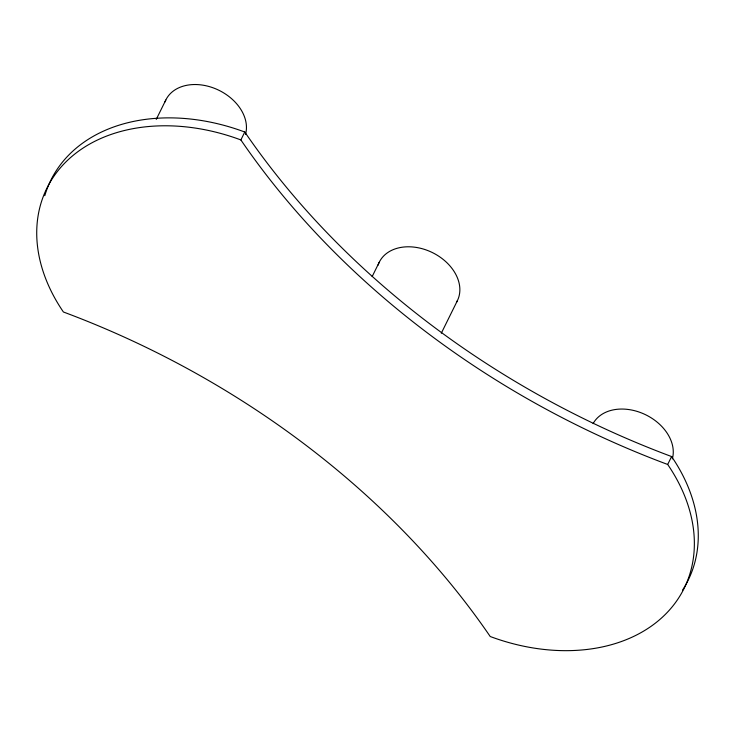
<?xml version="1.0" encoding="UTF-8"?>
<svg xmlns="http://www.w3.org/2000/svg" width="735" height="735" viewBox="0 0 735 735"><rect width="100%" height="100%" fill="white"/><g stroke="black" fill="none" stroke-linecap="round" stroke-linejoin="round"><path stroke-width="1.1" d="M156.243 119.401L165.816 100.024M671.597 456.554L667.683 464.465A176.878 130.407 26.3 0 1 664.321 615.388A176.878 130.407 26.3 0 1 490.217 636.51A707.502 521.63 26.3 0 0 63.403 311.989A176.878 130.407 26.3 0 1 66.775 161.057A176.878 130.407 26.3 0 1 240.869 139.935L244.783 132.024A707.502 521.63 26.3 0 0 671.597 456.554A176.878 130.407 26.3 0 1 682.53 590.132M372.167 276.562L379.223 262.285M441.312 333.194L457.436 300.569M44.789 195.685A176.878 130.407 26.3 0 1 244.783 132.024M667.683 464.465A707.502 521.63 26.3 0 1 240.869 139.935M593.108 423.626A43.54 32.101 26.3 0 1 643.814 413.906A43.54 32.101 26.3 0 1 672.332 458.897M378.038 265.206A43.54 32.101 26.3 0 1 431.702 252.243A43.54 32.101 26.3 0 1 456.435 302.407M164.98 101.944A43.54 32.101 26.3 0 1 215.043 88.558A43.54 32.101 26.3 0 1 245.518 134.376"/></g></svg>
